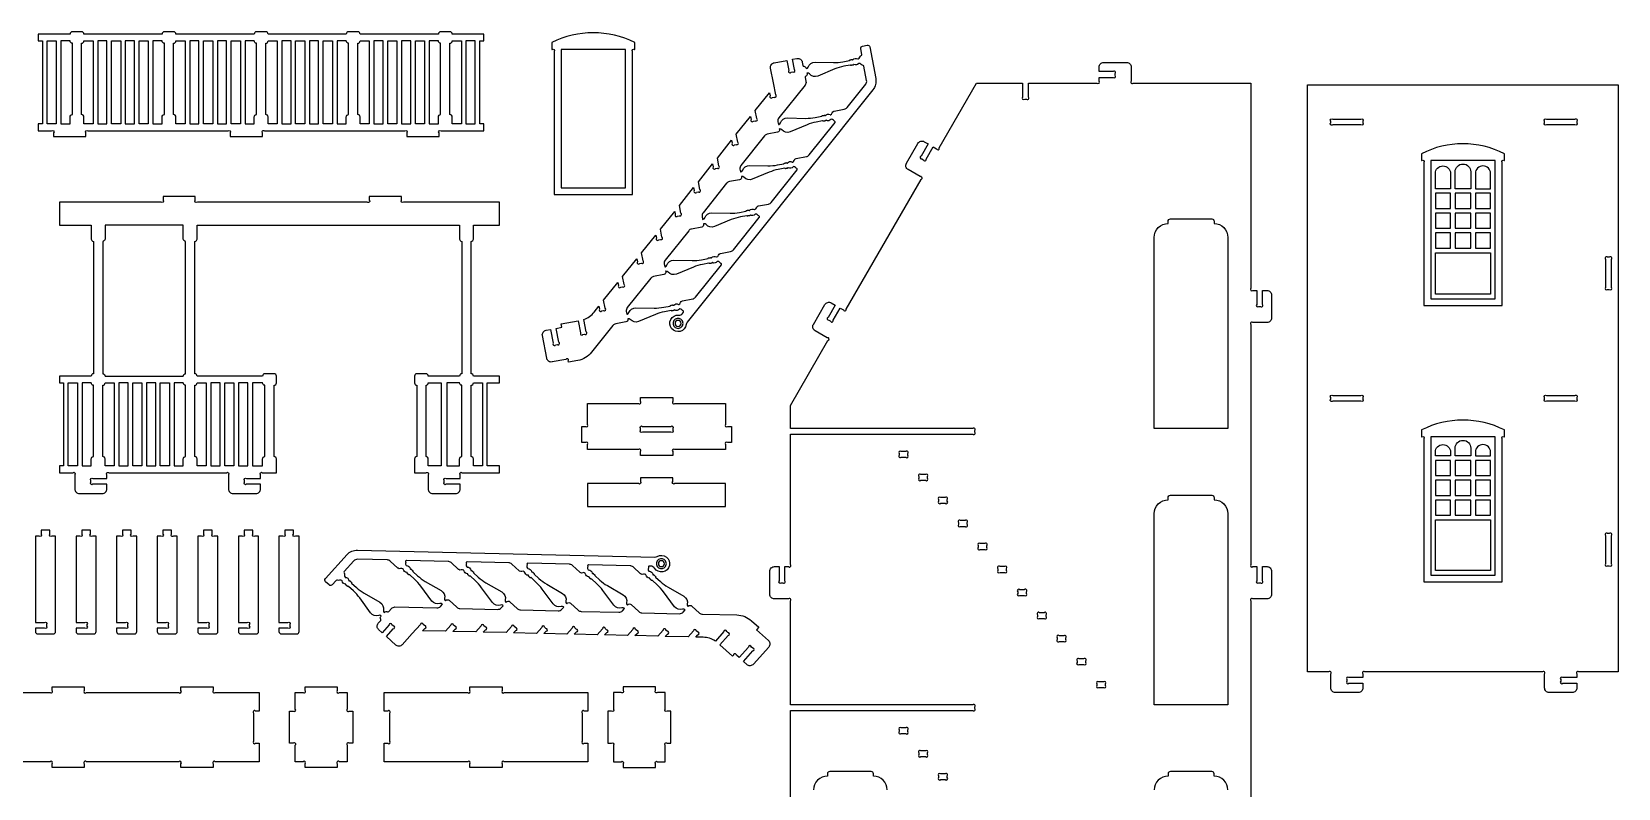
# Model space of a CAD drawing. Extents: x -923 to 1153, y -842 to 974.
# Drawn here: x 326 to 1153, y 579 to 974 of the extents above; entities that cross this region are included whole.
import ezdxf

# ---------------------------------------------------------------- set-up
doc = ezdxf.new("R2010")
doc.units = 0
doc.header["$MEASUREMENT"] = 0
doc.layers.get('0').update_dxf_attribs({"linetype": 'CONTINUOUS'})

msp = doc.modelspace()

# ---------------------------------------------------------------- linework, layer by layer
for points in [[(353.82, 918.91), (353.82, 920.85, -1), (354.88, 921.91), (428.04, 921.91, -1), (429.1, 920.85), (429.1, 918.91), (445.9, 918.91), (445.9, 920.85, -1), (446.96, 921.91), (520.12, 921.91, -1), (521.18, 920.85), (521.18, 918.91), (537.98, 918.91), (537.98, 920.85, -1), (539.04, 921.91), (561.38, 921.91), (561.38, 925.51), (559.21, 925.51), (559.21, 968.71), (561.38, 968.71), (561.38, 972.31), (544.81, 972.31, 0.414214), (543.61, 973.51), (538.81, 973.51, 0.414214), (537.61, 972.31), (496.81, 972.31, 0.414214), (495.61, 973.51), (490.81, 973.51, 0.414214), (489.61, 972.31), (448.81, 972.31, 0.414214), (447.61, 973.51), (442.81, 973.51, 0.414214), (441.61, 972.31), (400.81, 972.31, 0.414214), (399.61, 973.51), (394.81, 973.51, 0.414214), (393.61, 972.31), (352.81, 972.31, 0.414214), (351.61, 973.51), (346.81, 973.51, 0.414214), (345.61, 972.31), (329.05, 972.31), (329.05, 968.71), (331.21, 968.71), (331.21, 925.51), (329.05, 925.51), (329.05, 921.91), (335.96, 921.91, -1), (337.02, 920.85), (337.02, 918.91)], [(346.81, 930.31), (346.81, 967.51, -0.414214), (345.61, 968.71), (340.81, 968.71), (340.81, 925.51), (345.61, 925.51), (345.61, 929.11, -0.414214)], [(351.61, 930.31), (351.61, 967.51, 0.414214), (352.81, 968.71), (357.61, 968.71), (357.61, 925.51), (352.81, 925.51), (352.81, 929.11, 0.414214)], [(393.61, 925.51), (393.61, 929.11, -0.414214), (394.81, 930.31), (394.81, 967.51, -0.414214), (393.61, 968.71), (388.81, 968.71), (388.81, 925.51)], [(400.81, 925.51), (400.81, 929.11, 0.414214), (399.61, 930.31), (399.61, 967.51, 0.414214), (400.81, 968.71), (405.61, 968.71), (405.61, 925.51)], [(442.81, 930.31), (442.81, 967.51, -0.414214), (441.61, 968.71), (436.81, 968.71), (436.81, 925.51), (441.61, 925.51), (441.61, 929.11, -0.414214)], [(447.61, 930.31), (447.61, 967.51, 0.414214), (448.81, 968.71), (453.61, 968.71), (453.61, 925.51), (448.81, 925.51), (448.81, 929.11, 0.414214)], [(489.61, 925.51), (489.61, 929.11, -0.414214), (490.81, 930.31), (490.81, 967.51, -0.414214), (489.61, 968.71), (484.81, 968.71), (484.81, 925.51)], [(496.81, 925.51), (496.81, 929.11, 0.414214), (495.61, 930.31), (495.61, 967.51, 0.414214), (496.81, 968.71), (501.61, 968.71), (501.61, 925.51)], [(538.81, 930.31), (538.81, 967.51, -0.414214), (537.61, 968.71), (532.81, 968.71), (532.81, 925.51), (537.61, 925.51), (537.61, 929.11, -0.414214)], [(543.61, 930.31), (543.61, 967.51, 0.414214), (544.81, 968.71), (549.61, 968.71), (549.61, 925.51), (544.81, 925.51), (544.81, 929.11, 0.414214)], [(596.78, 964.24), (596.92, 964.24, -1), (597.98, 963.18), (597.98, 888.64), (638.78, 888.64), (638.78, 963.18, -1), (639.84, 964.24), (639.98, 964.24), (639.98, 967.84, 0.238913), (596.78, 967.84)], [(610.54, 822.88), (611.74, 816.53, 1), (612.98, 815.69), (613.84, 815.85, 1), (614.69, 817.09), (613.46, 823.57, 0.140614), (618.86, 827.4), (621.32, 830.47), (621.61, 828.89, 1), (622.85, 828.05), (623.72, 828.21, 1), (624.56, 829.45), (623.78, 833.56), (631.19, 842.83), (631.49, 841.25, 1), (632.73, 840.41), (633.59, 840.57, 1), (634.44, 841.81), (633.66, 845.92), (641.07, 855.19), (641.37, 853.61, 1), (642.61, 852.76), (643.47, 852.93, 1), (644.31, 854.17), (643.54, 858.28), (650.94, 867.55), (651.24, 865.97, 1), (652.48, 865.12), (653.35, 865.29, 1), (654.19, 866.53), (653.41, 870.64), (660.82, 879.91), (661.12, 878.33, 1), (662.36, 877.48), (663.22, 877.65, 1), (664.07, 878.88), (663.29, 883), (670.7, 892.26), (671, 890.69, 1), (672.24, 889.84), (673.1, 890, 1), (673.94, 891.24), (673.17, 895.35), (680.57, 904.62), (680.87, 903.04, 1), (682.11, 902.2), (682.98, 902.36, 1), (683.82, 903.6), (683.04, 907.71), (690.45, 916.98), (690.75, 915.4, 1), (691.99, 914.56), (692.85, 914.72, 1), (693.7, 915.96), (692.92, 920.07), (700.33, 929.34), (700.63, 927.76, 1), (701.86, 926.92), (702.73, 927.08, 1), (703.57, 928.32), (702.8, 932.43), (710.2, 941.7), (710.5, 940.12, 1), (711.74, 939.27), (712.6, 939.44, 1), (713.45, 940.68), (712.26, 946.95), (710.82, 954.58, -0.414214), (712.73, 957.38), (719.22, 958.61), (720.23, 953.27, 1), (721.47, 952.43), (722.33, 952.59, 1), (723.18, 953.83), (722.17, 959.17), (724.52, 959.61, -0.414214), (727.33, 957.7), (727.67, 955.88, 0.352171), (728.13, 955.49, -0.352171), (729.27, 954.51), (729.33, 954.24), (729.52, 954.28, 0.272519), (730.44, 955.08, -0.328849), (734.07, 957.65), (743.61, 957.46, 0.051698), (748.54, 957.87), (751.91, 958.51, 0.366837), (752.01, 958.63, -0.600564), (752.42, 958.86, 0.39765), (752.58, 958.89, -0.39765), (752.93, 958.96, 0.39765), (753.09, 958.99, -0.594353), (753.55, 958.93, 0.584261), (753.76, 958.9, -0.375636), (756.26, 959.39, 0.187098), (756.43, 959.37, 0.294683), (757.34, 960.29, -0.244569), (758.05, 961.15, 0.352171), (758.33, 961.68), (757.76, 964.68, -0.414214), (758.72, 966.08), (761.08, 966.52, -0.414214), (762.48, 965.57), (765.6, 949.06, -0.21865), (764.15, 943.22), (667.35, 822.09, 0.134714), (666.85, 820.93, -0.655406), (659.23, 818.8, -0.655406), (662.87, 825.83, 0.245805), (664.9, 826.72), (665.38, 827.32, 0.507332), (665.18, 828.07, -0.156752), (664.61, 828.53, 0.294683), (663.42, 829.06, 0.187098), (663.27, 828.97, -0.375636), (660.76, 828.52, 0.584261), (660.58, 828.41, -0.594353), (660.18, 828.19, 0.39765), (660.02, 828.16, -0.39765), (659.66, 828.09, 0.39765), (659.5, 828.06, -0.600564), (659.04, 828.13, 0.366837), (658.9, 828.2), (655.53, 827.57, 0.051698), (650.79, 826.15), (641.98, 822.49, -0.328849), (637.66, 823.56, 0.272519), (636.51, 823.97), (636.32, 823.93), (636.37, 823.66, -0.414214), (635.41, 822.26), (630.05, 821.25, 0.179323), (628.62, 820.39), (617.51, 806.48, -0.179323), (610.36, 802.18), (605.47, 801.26), (605.34, 801.93, 1), (604.1, 802.78), (596.89, 801.42, -0.414214), (594.08, 803.33), (591.85, 815.12, -0.414214), (593.77, 817.92), (596.13, 818.37), (597.49, 811.16, 1), (598.73, 810.31), (599.59, 810.48, 1), (600.44, 811.72), (599.07, 818.93), (602.02, 819.48), (601.7, 821.2)], [(759.05, 955.94, -0.251154), (758.06, 956.48, 0.294683), (756.87, 957.01, 0.187098), (756.72, 956.92, -0.375636), (754.22, 956.47, 0.584261), (754.04, 956.36, -0.594353), (753.63, 956.14, 0.39765), (753.47, 956.11, -0.39765), (753.12, 956.04, 0.39765), (752.95, 956.01, -0.600564), (752.49, 956.08, 0.366837), (752.36, 956.15), (748.98, 955.52, 0.051698), (744.24, 954.1), (735.43, 950.44, -0.328849), (731.11, 951.51, 0.272519), (729.97, 951.92), (729.77, 951.88), (729.82, 951.61, -0.352171), (729.11, 950.29, 0.352171), (728.83, 949.76), (729.23, 947.63, -0.21865), (728.75, 945.68), (715.09, 928.59, 0.21865), (714.6, 926.64), (714.88, 925.16), (715.08, 925.2, 0.272519), (716, 926, -0.328849), (719.63, 928.57), (729.16, 928.38, 0.051698), (734.1, 928.79), (737.47, 929.43, 0.366837), (737.57, 929.55, -0.600564), (737.97, 929.78, 0.39765), (738.13, 929.81, -0.39765), (738.49, 929.88, 0.39765), (738.65, 929.91, -0.594353), (739.11, 929.85, 0.584261), (739.32, 929.82, -0.375636), (741.81, 930.31, 0.187098), (741.98, 930.28, 0.294683), (742.9, 931.21, -0.302722), (743.85, 932.14), (743.97, 932.16), (749.22, 933.15, 0.179323), (750.65, 934.01), (760.4, 946.22, 0.21865), (760.88, 948.16), (759.49, 955.55, 0.352171)], [(1152.7, 945.9), (1152.7, 639.96), (1132.17, 639.96, 1), (1131.1, 638.9), (1131.1, 636.96), (1123.77, 636.96, 1), (1122.7, 635.9), (1122.7, 635.02, 1), (1123.77, 633.96), (1131.1, 633.96), (1131.1, 631.56, -0.414214), (1128.7, 629.16), (1116.7, 629.16, -0.414214), (1114.3, 631.56), (1114.3, 638.9, 1), (1113.24, 639.96), (1020.64, 639.96, 1), (1019.58, 638.9), (1019.58, 636.96), (1012.24, 636.96, 1), (1011.18, 635.9), (1011.18, 635.02, 1), (1012.24, 633.96), (1019.58, 633.96), (1019.58, 631.56, -0.414214), (1017.18, 629.16), (1005.18, 629.16, -0.414214), (1002.78, 631.56), (1002.78, 638.9, 1), (1001.72, 639.96), (990.78, 639.96), (990.78, 945.9)], [(717.81, 904.83, -0.600564), (718.22, 905.06, 0.39765), (718.38, 905.09, -0.39765), (718.74, 905.16, 0.39765), (718.9, 905.19, -0.594353), (719.36, 905.13, 0.584261), (719.56, 905.1, -0.375636), (722.06, 905.59, 0.187098), (722.23, 905.57, 0.294683), (723.15, 906.49, -0.302722), (724.1, 907.42), (724.22, 907.44), (729.46, 908.44, 0.179323), (730.89, 909.3), (744.39, 926.19, 0.507332), (744.19, 926.94, -0.156752), (743.62, 927.4, 0.294683), (742.43, 927.92, 0.187098), (742.28, 927.84, -0.375636), (739.78, 927.39, 0.584261), (739.59, 927.28, -0.594353), (739.19, 927.06, 0.39765), (739.03, 927.03, -0.39765), (738.67, 926.96, 0.39765), (738.51, 926.93, -0.600564), (738.05, 927, 0.366837), (737.92, 927.07), (734.54, 926.43, 0.051698), (729.8, 925.02), (720.99, 921.36, -0.328849), (716.67, 922.43, 0.272519), (715.53, 922.84), (715.33, 922.8), (715.38, 922.53, -0.414214), (714.42, 921.13), (709.06, 920.11, 0.179323), (707.63, 919.25), (695.33, 903.87, 0.21865), (694.85, 901.92), (695.13, 900.44), (695.33, 900.48, 0.272519), (696.24, 901.28, -0.328849), (699.87, 903.85), (709.41, 903.66, 0.051698), (714.34, 904.08), (717.72, 904.71, 0.366837)], [(1003.84, 927.96), (1018.52, 927.96, -1), (1019.58, 926.9), (1019.58, 926.02, -1), (1018.52, 924.96), (1003.84, 924.96, -1), (1002.78, 926.02), (1002.78, 926.9, -1)], [(1130.04, 924.96), (1115.37, 924.96, -1), (1114.3, 926.02), (1114.3, 926.9, -1), (1115.37, 927.96), (1130.04, 927.96, -1), (1131.1, 926.9), (1131.1, 926.02, -1)], [(1050.14, 906.36), (1050.28, 906.36, -1), (1051.34, 905.3), (1051.34, 830.76), (1092.14, 830.76), (1092.14, 905.3, -1), (1093.2, 906.36), (1093.34, 906.36), (1093.34, 909.96, 0.238913), (1050.14, 909.96)], [(689.66, 878.94, 0.051698), (694.59, 879.36), (697.96, 880, 0.366837), (698.06, 880.12, -0.600564), (698.47, 880.34, 0.39765), (698.63, 880.37, -0.39765), (698.98, 880.44, 0.39765), (699.15, 880.47, -0.594353), (699.6, 880.41, 0.584261), (699.81, 880.38, -0.375636), (702.31, 880.88, 0.187098), (702.48, 880.85, 0.294683), (703.39, 881.77, -0.302722), (704.35, 882.7), (704.46, 882.73), (709.71, 883.72, 0.179323), (711.14, 884.58), (724.64, 901.47, 0.507332), (724.44, 902.22, -0.156752), (723.87, 902.68, 0.294683), (722.68, 903.21, 0.187098), (722.53, 903.12, -0.375636), (720.02, 902.67, 0.584261), (719.84, 902.57, -0.594353), (719.44, 902.34, 0.39765), (719.27, 902.31, -0.39765), (718.92, 902.24, 0.39765), (718.76, 902.21, -0.600564), (718.3, 902.28, 0.366837), (718.16, 902.35), (714.79, 901.72, 0.051698), (710.05, 900.3), (701.24, 896.64, -0.328849), (696.92, 897.71, 0.272519), (695.77, 898.12), (695.58, 898.08), (695.63, 897.81, -0.414214), (694.67, 896.41), (689.3, 895.4, 0.179323), (687.88, 894.54), (675.58, 879.15, 0.21865), (675.1, 877.21), (675.38, 875.73), (675.57, 875.76, 0.272519), (676.49, 876.57, -0.328849), (680.12, 879.13)], [(1065.26, 899.62), (1065.26, 891.7), (1057.34, 891.7), (1057.34, 899.62, -1)], [(1067.66, 891.7), (1067.66, 900.48, -1), (1075.82, 900.48), (1075.82, 891.7)], [(1078.22, 899.62), (1078.22, 891.7), (1086.14, 891.7), (1086.14, 899.62, 1)], [(549.02, 737.68), (541.68, 737.68, -1), (540.62, 738.75), (540.62, 739.62, -1), (541.68, 740.68), (549.02, 740.68), (549.02, 742.62, -1), (550.08, 743.68), (569.42, 743.68), (569.42, 747.28), (563.05, 747.28), (563.05, 790.48), (569.42, 790.48), (569.42, 794.08), (555.85, 794.08, 0.414214), (554.65, 795.28), (554.65, 864.28, 0.414214), (555.85, 865.48), (555.85, 872.68), (569.42, 872.68), (569.42, 884.68), (519.47, 884.68, -1), (518.41, 885.75), (518.41, 887.68), (501.61, 887.68), (501.61, 885.75, -1), (500.54, 884.68), (411.96, 884.68, -1), (410.9, 885.75), (410.9, 887.68), (394.1, 887.68), (394.1, 885.75, -1), (393.04, 884.68), (340.09, 884.68), (340.09, 872.68), (356.65, 872.68), (356.65, 865.48, 0.414214), (357.85, 864.28), (357.85, 795.28, 0.414214), (356.65, 794.08), (340.09, 794.08), (340.09, 790.48), (342.25, 790.48), (342.25, 747.28), (340.09, 747.28), (340.09, 743.68), (347, 743.68, -1), (348.06, 742.62), (348.06, 735.28, 0.414214), (350.46, 732.88), (362.46, 732.88, 0.414214), (364.86, 735.28), (364.86, 737.68), (357.52, 737.68, -1), (356.46, 738.75), (356.46, 739.62, -1), (357.52, 740.68), (364.86, 740.68), (364.86, 742.62, -1), (365.92, 743.68), (427.08, 743.68, -1), (428.14, 742.62), (428.14, 735.28, 0.414214), (430.54, 732.88), (442.54, 732.88, 0.414214), (444.94, 735.28), (444.94, 737.68), (437.6, 737.68, -1), (436.54, 738.75), (436.54, 739.62, -1), (437.6, 740.68), (444.94, 740.68), (444.94, 742.62, -1), (446, 743.68), (453.17, 743.68), (453.17, 750.88, 0.414214), (451.97, 752.08), (451.97, 789.28, 0.414214), (453.17, 790.48), (453.17, 794.08, 0.414214), (451.97, 795.28), (447.17, 795.28, 0.414214), (445.97, 794.08), (411.85, 794.08, 0.414214), (410.65, 795.28), (410.65, 864.28, 0.414214), (411.85, 865.48), (411.85, 872.68), (548.65, 872.68), (548.65, 865.48, 0.414214), (549.85, 864.28), (549.85, 795.28, 0.414214), (548.65, 794.08), (532.37, 794.08, 0.414214), (531.17, 795.28), (526.37, 795.28, 0.414214), (525.17, 794.08), (525.17, 790.48, 0.414214), (526.37, 789.28), (526.37, 752.08, 0.414214), (525.17, 750.88), (525.17, 743.68), (531.16, 743.68, -1), (532.22, 742.62), (532.22, 735.28, 0.414214), (534.62, 732.88), (546.62, 732.88, 0.414214), (549.02, 735.28)], [(674.84, 854.64), (678.21, 855.28, 0.366837), (678.31, 855.4, -0.600564), (678.71, 855.63, 0.39765), (678.88, 855.66, -0.39765), (679.23, 855.72, 0.39765), (679.39, 855.75, -0.594353), (679.85, 855.7, 0.584261), (680.06, 855.67, -0.375636), (682.55, 856.16, 0.187098), (682.73, 856.13, 0.294683), (683.64, 857.06, -0.302722), (684.59, 857.99), (684.71, 858.01), (689.96, 859, 0.179323), (691.39, 859.86), (704.89, 876.76, 0.507332), (704.69, 877.5, -0.156752), (704.11, 877.96, 0.294683), (702.92, 878.49, 0.187098), (702.77, 878.4, -0.375636), (700.27, 877.95, 0.584261), (700.09, 877.85, -0.594353), (699.68, 877.63, 0.39765), (699.52, 877.59, -0.39765), (699.17, 877.53, 0.39765), (699, 877.5, -0.600564), (698.54, 877.56, 0.366837), (698.41, 877.64), (695.04, 877, 0.051698), (690.29, 875.58), (681.48, 871.93, -0.328849), (677.17, 872.99, 0.272519), (676.02, 873.41), (675.82, 873.37), (675.87, 873.1, -0.414214), (674.92, 871.69), (669.55, 870.68, 0.179323), (668.12, 869.82), (655.83, 854.43, 0.21865), (655.34, 852.49), (655.62, 851.01), (655.82, 851.05, 0.272519), (656.74, 851.85, -0.328849), (660.37, 854.42), (669.9, 854.23, 0.051698)], [(362.65, 795.28, -0.414214), (363.85, 794.08), (404.65, 794.08, -0.414214), (405.85, 795.28), (405.85, 864.28, -0.414214), (404.65, 865.48), (404.65, 872.68), (363.85, 872.68), (363.85, 865.48, -0.414214), (362.65, 864.28)], [(949.21, 866.34), (949.21, 766.74), (910.81, 766.74), (910.81, 866.34, -0.414214), (918.01, 873.54), (918.01, 874.74, -0.414214), (919.21, 875.94), (940.81, 875.94, -0.414214), (942.01, 874.74), (942.01, 873.54, -0.414214)], [(658.46, 830.56, 0.366837), (658.56, 830.68, -0.600564), (658.96, 830.91, 0.39765), (659.12, 830.94, -0.39765), (659.48, 831.01, 0.39765), (659.64, 831.04, -0.594353), (660.1, 830.98, 0.584261), (660.31, 830.95, -0.375636), (662.8, 831.44, 0.187098), (662.97, 831.42, 0.294683), (663.89, 832.34, -0.302722), (664.84, 833.27), (664.96, 833.29), (670.21, 834.28, 0.179323), (671.64, 835.14), (685.14, 852.04, 0.507332), (684.93, 852.79, -0.156752), (684.36, 853.25, 0.294683), (683.17, 853.77, 0.187098), (683.02, 853.69, -0.375636), (680.52, 853.23, 0.584261), (680.34, 853.13, -0.594353), (679.93, 852.91, 0.39765), (679.77, 852.88, -0.39765), (679.41, 852.81, 0.39765), (679.25, 852.78, -0.600564), (678.79, 852.84, 0.366837), (678.66, 852.92), (675.28, 852.28, 0.051698), (670.54, 850.87), (661.73, 847.21, -0.328849), (657.41, 848.28, 0.272519), (656.27, 848.69), (656.07, 848.65), (656.12, 848.38, -0.414214), (655.16, 846.98), (649.8, 845.96, 0.179323), (648.37, 845.1), (636.07, 829.72, 0.21865), (635.59, 827.77), (635.87, 826.29), (636.07, 826.33, 0.272519), (636.98, 827.13, -0.328849), (640.62, 829.7), (650.15, 829.51, 0.051698), (655.08, 829.92)], [(1146.1, 854.9), (1146.1, 840.22, 1), (1147.17, 839.16), (1147.6, 839.16), (1148.04, 839.16, 1), (1149.1, 840.22), (1149.1, 854.9, 1), (1148.04, 855.96), (1147.17, 855.96, 1)], [(662.58, 824.12, 0.414214), (659.98, 821.52, 0.414214), (662.58, 818.92, 0.414214), (665.18, 821.52, 0.414214)], [(662.58, 823.08, 0.414214), (661.02, 821.52, 0.414214), (662.58, 819.97, 0.414214), (664.13, 821.52, 0.414214)], [(357.85, 752.08), (357.85, 789.28, -0.414214), (356.65, 790.48), (351.85, 790.48), (351.85, 747.28), (356.65, 747.28), (356.65, 750.88, -0.414214)], [(362.65, 752.08), (362.65, 789.28, 0.414214), (363.85, 790.48), (368.65, 790.48), (368.65, 747.28), (363.85, 747.28), (363.85, 750.88, 0.414214)], [(404.65, 747.28), (404.65, 750.88, -0.414214), (405.85, 752.08), (405.85, 789.28, -0.414214), (404.65, 790.48), (399.85, 790.48), (399.85, 747.28)], [(411.85, 747.28), (411.85, 750.88, 0.414214), (410.65, 752.08), (410.65, 789.28, 0.414214), (411.85, 790.48), (416.65, 790.48), (416.65, 747.28)], [(447.17, 752.08), (447.17, 789.28, -0.414214), (445.97, 790.48), (440.65, 790.48), (440.65, 747.28), (445.97, 747.28), (445.97, 750.88, -0.414214)], [(532.37, 747.28), (532.37, 750.88, 0.414214), (531.17, 752.08), (531.17, 789.28, 0.414214), (532.37, 790.48), (539.05, 790.48), (539.05, 747.28)], [(549.85, 752.08), (549.85, 789.28, -0.414214), (548.65, 790.48), (541.97, 790.48), (541.97, 747.28), (548.65, 747.28), (548.65, 750.88, -0.414214)], [(554.65, 752.08), (554.65, 789.28, 0.414214), (555.85, 790.48), (560.65, 790.48), (560.65, 747.28), (555.85, 747.28), (555.85, 750.88, 0.414214)], [(642.98, 752.64), (642.98, 754.77, 1), (641.92, 755.83), (615.38, 755.83), (615.38, 758.37, 1), (614.32, 759.43), (612.38, 759.43), (612.38, 767.83), (614.32, 767.83, 1), (615.38, 768.89), (615.38, 779.83), (641.92, 779.83, 1), (642.98, 780.89), (642.98, 782.83), (659.78, 782.83), (659.78, 780.89, 1), (660.84, 779.83), (687.38, 779.83), (687.38, 768.89, 1), (688.44, 767.83), (690.38, 767.83), (690.38, 759.43), (688.44, 759.43, 1), (687.38, 758.37), (687.38, 755.83), (660.84, 755.83, 1), (659.78, 754.77), (659.78, 752.64)], [(1003.84, 783.96), (1018.52, 783.96, -1), (1019.58, 782.9), (1019.58, 782.02, -1), (1018.52, 780.96), (1003.84, 780.96, -1), (1002.78, 782.02), (1002.78, 782.9, -1)], [(1115.37, 783.96), (1130.04, 783.96, -1), (1131.1, 782.9), (1131.1, 782.02, -1), (1130.04, 780.96), (1115.37, 780.96, -1), (1114.3, 782.02), (1114.3, 782.9, -1)], [(1050.14, 762.36), (1050.28, 762.36, -1), (1051.34, 761.3), (1051.34, 686.76), (1092.14, 686.76), (1092.14, 761.3, -1), (1093.2, 762.36), (1093.34, 762.36), (1093.34, 765.96, 0.238913), (1050.14, 765.96)], [(644.04, 767.83), (658.72, 767.83, -1), (659.78, 766.77), (659.78, 765.89, -1), (658.72, 764.83), (644.04, 764.83, -1), (642.98, 765.89), (642.98, 766.77, -1)], [(778.86, 751.74), (781.22, 751.74, 1), (782.28, 752.8), (782.28, 753.68, 1), (781.22, 754.74), (778.86, 754.74, 1), (777.8, 753.68), (777.8, 752.8, 1)], [(1065.26, 754.42), (1065.26, 752.5), (1057.34, 752.5), (1057.34, 754.42, -1)], [(1067.66, 752.5), (1067.66, 756.48, -1), (1075.82, 756.48), (1075.82, 752.5)], [(1078.22, 754.42), (1078.22, 752.5), (1086.14, 752.5), (1086.14, 754.42, 1)], [(687.38, 738.03), (660.84, 738.03, -1), (659.78, 739.09), (659.78, 741.03), (642.98, 741.03), (642.98, 739.09, -1), (641.92, 738.03), (615.38, 738.03), (615.38, 726.03), (687.38, 726.03)], [(789.17, 739.74), (791.53, 739.74, 1), (792.59, 740.8), (792.59, 741.68, 1), (791.53, 742.74), (789.17, 742.74, 1), (788.11, 741.68), (788.11, 740.8, 1)], [(799.48, 727.74), (801.84, 727.74, 1), (802.9, 728.8), (802.9, 729.68, 1), (801.84, 730.74), (799.48, 730.74, 1), (798.42, 729.68), (798.42, 728.8, 1)], [(949.21, 722.34), (949.21, 622.74), (910.81, 622.74), (910.81, 722.34, -0.414214), (918.01, 729.54), (918.01, 730.74, -0.414214), (919.21, 731.94), (940.81, 731.94, -0.414214), (942.01, 730.74), (942.01, 729.54, -0.414214)], [(330.58, 713.67), (330.58, 711.73, -1), (329.52, 710.67), (327.58, 710.67), (327.58, 665.67), (332.2, 665.67, -1), (333.26, 664.61), (333.26, 663.73, -1), (332.2, 662.67), (327.58, 662.67), (327.58, 660.87, 0.414214), (328.78, 659.67), (336.86, 659.67, 0.414214), (338.06, 660.87), (338.06, 710.67), (336.12, 710.67, -1), (335.06, 711.73), (335.06, 713.67)], [(351.74, 713.67), (351.74, 711.73, -1), (350.68, 710.67), (348.74, 710.67), (348.74, 665.67), (353.36, 665.67, -1), (354.42, 664.61), (354.42, 663.73, -1), (353.36, 662.67), (348.74, 662.67), (348.74, 660.87, 0.414214), (349.94, 659.67), (358.02, 659.67, 0.414214), (359.22, 660.87), (359.22, 710.67), (357.28, 710.67, -1), (356.22, 711.73), (356.22, 713.67)], [(372.9, 713.67), (372.9, 711.73, -1), (371.84, 710.67), (369.9, 710.67), (369.9, 665.67), (374.52, 665.67, -1), (375.58, 664.61), (375.58, 663.73, -1), (374.52, 662.67), (369.9, 662.67), (369.9, 660.87, 0.414214), (371.1, 659.67), (379.18, 659.67, 0.414214), (380.38, 660.87), (380.38, 710.67), (378.44, 710.67, -1), (377.38, 711.73), (377.38, 713.67)], [(394.05, 713.67), (394.05, 711.73, -1), (392.99, 710.67), (391.05, 710.67), (391.05, 665.67), (395.67, 665.67, -1), (396.73, 664.61), (396.73, 663.73, -1), (395.67, 662.67), (391.05, 662.67), (391.05, 660.87, 0.414214), (392.25, 659.67), (400.33, 659.67, 0.414214), (401.53, 660.87), (401.53, 710.67), (399.6, 710.67, -1), (398.53, 711.73), (398.53, 713.67)], [(415.21, 713.67), (415.21, 711.73, -1), (414.15, 710.67), (412.21, 710.67), (412.21, 665.67), (416.83, 665.67, -1), (417.89, 664.61), (417.89, 663.73, -1), (416.83, 662.67), (412.21, 662.67), (412.21, 660.87, 0.414214), (413.41, 659.67), (421.49, 659.67, 0.414214), (422.69, 660.87), (422.69, 710.67), (420.75, 710.67, -1), (419.69, 711.73), (419.69, 713.67)], [(436.37, 713.67), (436.37, 711.73, -1), (435.31, 710.67), (433.37, 710.67), (433.37, 665.67), (437.99, 665.67, -1), (439.05, 664.61), (439.05, 663.73, -1), (437.99, 662.67), (433.37, 662.67), (433.37, 660.87, 0.414214), (434.57, 659.67), (442.65, 659.67, 0.414214), (443.85, 660.87), (443.85, 710.67), (441.91, 710.67, -1), (440.85, 711.73), (440.85, 713.67)], [(457.53, 713.67), (457.53, 711.73, -1), (456.46, 710.67), (454.53, 710.67), (454.53, 665.67), (459.15, 665.67, -1), (460.21, 664.61), (460.21, 663.73, -1), (459.15, 662.67), (454.53, 662.67), (454.53, 660.87, 0.414214), (455.73, 659.67), (463.81, 659.67, 0.414214), (465.01, 660.87), (465.01, 710.67), (463.07, 710.67, -1), (462.01, 711.73), (462.01, 713.67)], [(809.79, 715.74), (812.15, 715.74, 1), (813.21, 716.8), (813.21, 717.68, 1), (812.15, 718.74), (809.79, 718.74, 1), (808.73, 717.68), (808.73, 716.8, 1)], [(1146.1, 710.9), (1146.1, 696.22, 1), (1147.17, 695.16), (1147.6, 695.16), (1148.04, 695.16, 1), (1149.1, 696.22), (1149.1, 710.9, 1), (1148.04, 711.96), (1147.17, 711.96, 1)], [(684.32, 654.06), (688.64, 658.86, 1), (688.56, 660.36), (687.91, 660.94, 1), (686.41, 660.87), (682, 655.97, 0.140614), (675.68, 657.94), (671.75, 658.04), (672.82, 659.23, 1), (672.74, 660.73), (672.09, 661.32, 1), (670.59, 661.24), (667.79, 658.13), (655.93, 658.41), (657, 659.6, 1), (656.93, 661.1), (656.27, 661.69, 1), (654.78, 661.61), (651.98, 658.5), (640.11, 658.78), (641.19, 659.97, 1), (641.11, 661.47), (640.46, 662.06, 1), (638.96, 661.98), (636.16, 658.87), (624.3, 659.15), (625.37, 660.34, 1), (625.3, 661.84), (624.64, 662.43, 1), (623.14, 662.35), (620.34, 659.24), (608.48, 659.52), (609.56, 660.71, 1), (609.48, 662.21), (608.83, 662.8, 1), (607.33, 662.72), (604.53, 659.61), (592.67, 659.89), (593.74, 661.08, 1), (593.66, 662.58), (593.01, 663.17, 1), (591.51, 663.09), (588.71, 659.98), (576.85, 660.26), (577.93, 661.45, 1), (577.85, 662.95), (577.19, 663.54, 1), (575.7, 663.46), (572.9, 660.35), (561.04, 660.63), (562.11, 661.82, 1), (562.03, 663.32), (561.38, 663.91, 1), (559.88, 663.83), (557.08, 660.72), (545.22, 661), (546.29, 662.2, 1), (546.22, 663.69), (545.56, 664.28, 1), (544.07, 664.2), (541.27, 661.09), (529.4, 661.37), (530.48, 662.57, 1), (530.4, 664.06), (529.75, 664.65, 1), (528.25, 664.57), (523.97, 659.83), (518.78, 654.06, -0.414214), (515.39, 653.88), (510.49, 658.3), (514.12, 662.33, 1), (514.04, 663.83), (513.39, 664.42, 1), (511.89, 664.34), (508.26, 660.31), (506.47, 661.91, -0.414214), (506.3, 665.3), (507.54, 666.68, 0.352171), (507.57, 667.28, -0.352171), (507.65, 668.78), (507.84, 668.99), (507.69, 669.12, 0.272519), (506.5, 669.36, -0.328849), (502.25, 670.7), (496.63, 678.4, 0.051698), (493.31, 682.07), (490.76, 684.37, 0.366837), (490.6, 684.38, -0.600564), (490.18, 684.56, 0.39765), (490.05, 684.67, -0.39765), (489.79, 684.91, 0.39765), (489.66, 685.02, -0.594353), (489.43, 685.42, 0.584261), (489.33, 685.61, -0.375636), (487.43, 687.29, 0.187098), (487.34, 687.45, 0.294683), (486.05, 687.61, -0.244569), (484.95, 687.66, 0.352171), (484.35, 687.56), (482.31, 685.29, -0.414214), (480.62, 685.2), (478.83, 686.81, -0.414214), (478.74, 688.5), (489.99, 700.99, -0.21865), (495.51, 703.37), (650.52, 699.74, 0.134714), (651.75, 700.04, -0.655406), (658.06, 695.27, -0.655406), (650.27, 693.91, 0.245805), (648.32, 694.99), (647.55, 695, 0.507332), (647.08, 694.39, -0.156752), (647.06, 693.66, 0.294683), (647.37, 692.39, 0.187098), (647.53, 692.32, -0.375636), (649.4, 690.61, 0.584261), (649.59, 690.52, -0.594353), (650.02, 690.34, 0.39765), (650.14, 690.23, -0.39765), (650.41, 689.98, 0.39765), (650.53, 689.87, -0.600564), (650.76, 689.47, 0.366837), (650.78, 689.32), (653.33, 687.02, 0.051698), (657.33, 684.1), (665.58, 679.31, -0.328849), (667.34, 675.23, 0.272519), (667.71, 674.07), (667.86, 673.93), (668.04, 674.14, -0.414214), (669.74, 674.23), (673.8, 670.57, 0.179323), (675.35, 669.95), (693.14, 669.54, -0.179323), (700.89, 666.46), (704.59, 663.12), (703.42, 661.82), (709.66, 656.2, -0.414214), (709.84, 652.81), (701.81, 643.9, -0.414214), (698.42, 643.72), (696.63, 645.33), (701.55, 650.78, 1), (701.47, 652.28), (700.82, 652.86, 1), (699.32, 652.79), (694.41, 647.33), (692.96, 648.63, 1), (691.47, 648.55), (691.01, 648.04)], [(820.09, 703.74), (822.45, 703.74, 1), (823.52, 704.8), (823.52, 705.68, 1), (822.45, 706.74), (820.09, 706.74, 1), (819.03, 705.68), (819.03, 704.8, 1)], [(488.48, 691.6, -0.251154), (488.65, 690.49, 0.294683), (488.95, 689.23, 0.187098), (489.11, 689.16, -0.375636), (490.99, 687.44, 0.584261), (491.18, 687.36, -0.594353), (491.6, 687.18, 0.39765), (491.72, 687.06, -0.39765), (491.99, 686.82, 0.39765), (492.12, 686.71, -0.600564), (492.34, 686.31, 0.366837), (492.36, 686.15), (494.92, 683.86, 0.051698), (498.92, 680.94), (507.16, 676.15, -0.328849), (508.93, 672.07, 0.272519), (509.3, 670.9), (509.44, 670.77), (509.63, 670.98, -0.352171), (511.11, 671.22, 0.352171), (511.71, 671.31), (513.16, 672.92, -0.21865), (515, 673.71), (536.88, 673.2, 0.21865), (538.72, 673.99), (539.73, 675.11), (539.58, 675.25, 0.272519), (538.38, 675.49, -0.328849), (534.14, 676.82), (528.51, 684.53, 0.051698), (525.2, 688.2), (522.65, 690.5, 0.366837), (522.49, 690.5, -0.600564), (522.06, 690.69, 0.39765), (521.94, 690.8, -0.39765), (521.67, 691.04, 0.39765), (521.55, 691.15, -0.594353), (521.32, 691.55, 0.584261), (521.22, 691.73, -0.375636), (519.31, 693.42, 0.187098), (519.23, 693.57, 0.294683), (517.94, 693.74, -0.302722), (516.62, 693.93), (516.54, 694.01), (512.57, 697.59, 0.179323), (511.02, 698.21), (495.4, 698.57, 0.21865), (493.56, 697.78), (488.53, 692.19, 0.352171)], [(554.12, 689.76, -0.600564), (553.7, 689.95, 0.39765), (553.57, 690.06, -0.39765), (553.31, 690.3, 0.39765), (553.18, 690.41, -0.594353), (552.95, 690.81, 0.584261), (552.85, 690.99, -0.375636), (550.95, 692.68, 0.187098), (550.86, 692.83, 0.294683), (549.57, 693, -0.302722), (548.26, 693.19), (548.17, 693.27), (544.2, 696.85, 0.179323), (542.65, 697.46), (521.03, 697.97, 0.507332), (520.56, 697.36, -0.156752), (520.54, 696.62, 0.294683), (520.84, 695.36, 0.187098), (521, 695.29, -0.375636), (522.88, 693.57, 0.584261), (523.07, 693.49, -0.594353), (523.49, 693.3, 0.39765), (523.61, 693.19, -0.39765), (523.88, 692.95, 0.39765), (524, 692.84, -0.600564), (524.23, 692.44, 0.366837), (524.25, 692.28), (526.8, 689.98, 0.051698), (530.8, 687.07), (539.05, 682.27, -0.328849), (540.82, 678.19, 0.272519), (541.18, 677.03), (541.33, 676.9), (541.52, 677.1, -0.414214), (543.21, 677.19), (547.27, 673.54, 0.179323), (548.82, 672.92), (568.51, 672.46, 0.21865), (570.35, 673.25), (571.36, 674.37), (571.21, 674.51, 0.272519), (570.02, 674.75, -0.328849), (565.77, 676.08), (560.15, 683.78, 0.051698), (556.83, 687.46), (554.28, 689.76, 0.366837)], [(591.78, 683.04, 0.051698), (588.46, 686.72), (585.91, 689.02, 0.366837), (585.75, 689.02, -0.600564), (585.33, 689.2, 0.39765), (585.21, 689.31, -0.39765), (584.94, 689.56, 0.39765), (584.81, 689.67, -0.594353), (584.58, 690.07, 0.584261), (584.48, 690.25, -0.375636), (582.58, 691.94, 0.187098), (582.5, 692.09, 0.294683), (581.2, 692.26, -0.302722), (579.89, 692.45), (579.8, 692.53), (575.83, 696.11, 0.179323), (574.28, 696.72), (552.66, 697.23, 0.507332), (552.19, 696.61, -0.156752), (552.17, 695.88, 0.294683), (552.47, 694.62, 0.187098), (552.63, 694.55, -0.375636), (554.51, 692.83, 0.584261), (554.7, 692.75, -0.594353), (555.12, 692.56, 0.39765), (555.24, 692.45, -0.39765), (555.51, 692.21, 0.39765), (555.64, 692.1, -0.600564), (555.86, 691.69, 0.366837), (555.88, 691.54), (558.44, 689.24, 0.051698), (562.44, 686.33), (570.68, 681.53, -0.328849), (572.45, 677.45, 0.272519), (572.82, 676.29), (572.96, 676.16), (573.15, 676.36, -0.414214), (574.84, 676.45), (578.9, 672.8, 0.179323), (580.45, 672.18), (600.14, 671.72, 0.21865), (601.98, 672.51), (602.99, 673.63), (602.84, 673.77, 0.272519), (601.65, 674.01, -0.328849), (597.4, 675.34)], [(620.09, 685.98), (617.54, 688.27, 0.366837), (617.39, 688.28, -0.600564), (616.96, 688.46, 0.39765), (616.84, 688.57, -0.39765), (616.57, 688.82, 0.39765), (616.45, 688.93, -0.594353), (616.22, 689.33, 0.584261), (616.11, 689.51, -0.375636), (614.21, 691.2, 0.187098), (614.13, 691.35, 0.294683), (612.84, 691.52, -0.302722), (611.52, 691.71), (611.43, 691.79), (607.46, 695.36, 0.179323), (605.91, 695.98), (584.29, 696.49, 0.507332), (583.82, 695.87, -0.156752), (583.8, 695.14, 0.294683), (584.1, 693.87, 0.187098), (584.26, 693.81, -0.375636), (586.14, 692.09, 0.584261), (586.33, 692.01, -0.594353), (586.75, 691.82, 0.39765), (586.88, 691.71, -0.39765), (587.14, 691.47, 0.39765), (587.27, 691.36, -0.600564), (587.49, 690.95, 0.366837), (587.52, 690.8), (590.07, 688.5, 0.051698), (594.07, 685.58), (602.31, 680.79, -0.328849), (604.08, 676.71, 0.272519), (604.45, 675.55), (604.6, 675.41), (604.78, 675.62, -0.414214), (606.48, 675.71), (610.53, 672.05, 0.179323), (612.08, 671.44), (631.77, 670.98, 0.21865), (633.61, 671.77), (634.62, 672.89), (634.47, 673.02, 0.272519), (633.28, 673.27, -0.328849), (629.04, 674.6), (623.41, 682.3, 0.051698)], [(649.17, 687.53, 0.366837), (649.02, 687.54, -0.600564), (648.59, 687.72, 0.39765), (648.47, 687.83, -0.39765), (648.2, 688.07, 0.39765), (648.08, 688.18, -0.594353), (647.85, 688.58, 0.584261), (647.75, 688.77, -0.375636), (645.84, 690.45, 0.187098), (645.76, 690.61, 0.294683), (644.47, 690.78, -0.302722), (643.15, 690.97), (643.06, 691.05), (639.09, 694.62, 0.179323), (637.54, 695.24), (615.92, 695.75, 0.507332), (615.45, 695.13, -0.156752), (615.43, 694.4, 0.294683), (615.73, 693.13, 0.187098), (615.89, 693.07, -0.375636), (617.77, 691.35, 0.584261), (617.96, 691.27, -0.594353), (618.38, 691.08, 0.39765), (618.51, 690.97, -0.39765), (618.78, 690.73, 0.39765), (618.9, 690.62, -0.600564), (619.13, 690.21, 0.366837), (619.15, 690.06), (621.7, 687.76, 0.051698), (625.7, 684.84), (633.94, 680.05, -0.328849), (635.71, 675.97, 0.272519), (636.08, 674.81), (636.23, 674.67), (636.41, 674.88, -0.414214), (638.11, 674.97), (642.17, 671.31, 0.179323), (643.72, 670.7), (663.4, 670.23, 0.21865), (665.24, 671.03), (666.25, 672.15), (666.1, 672.28, 0.272519), (664.91, 672.53, -0.328849), (660.67, 673.86), (655.04, 681.56, 0.051698), (651.72, 685.23)], [(653.87, 698.88, 0.414214), (651.27, 696.28, 0.414214), (653.87, 693.69, 0.414214), (656.47, 696.28, 0.414214)], [(653.87, 697.84, 0.414214), (652.32, 696.28, 0.414214), (653.87, 694.73, 0.414214), (655.42, 696.28, 0.414214)], [(830.4, 691.74), (832.76, 691.74, 1), (833.82, 692.8), (833.82, 693.68, 1), (832.76, 694.74), (830.4, 694.74, 1), (829.34, 693.68), (829.34, 692.8, 1)], [(840.71, 679.74), (843.07, 679.74, 1), (844.13, 680.8), (844.13, 681.68, 1), (843.07, 682.74), (840.71, 682.74, 1), (839.65, 681.68), (839.65, 680.8, 1)], [(853.38, 670.74), (851.02, 670.74, 1), (849.96, 669.68), (849.96, 668.8, 1), (851.02, 667.74), (853.38, 667.74, 1), (854.44, 668.8), (854.44, 669.68, 1)], [(863.69, 658.74), (861.33, 658.74, 1), (860.27, 657.68), (860.27, 656.8, 1), (861.33, 655.74), (863.69, 655.74, 1), (864.75, 656.8), (864.75, 657.68, 1)], [(874, 646.74), (871.64, 646.74, 1), (870.58, 645.68), (870.58, 644.8, 1), (871.64, 643.74), (874, 643.74, 1), (875.06, 644.8), (875.06, 645.68, 1)], [(490.03, 593.09), (485.99, 593.09, 1), (484.93, 592.03), (484.93, 590.09), (468.13, 590.09), (468.13, 592.03, 1), (467.07, 593.09), (463.03, 593.09), (463.03, 601.63, 1), (461.97, 602.69), (460.03, 602.69), (460.03, 619.49), (461.97, 619.49, 1), (463.03, 620.55), (463.03, 629.09), (467.07, 629.09, 1), (468.13, 630.15), (468.13, 632.09), (484.93, 632.09), (484.93, 630.15, 1), (485.99, 629.09), (490.03, 629.09), (490.03, 620.55, 1), (491.09, 619.49), (493.03, 619.49), (493.03, 602.69), (491.09, 602.69, 1), (490.03, 601.63)], [(615.59, 593.09), (571.91, 593.09, 1), (570.85, 592.03), (570.85, 590.09), (554.05, 590.09), (554.05, 592.03, 1), (552.99, 593.09), (509.31, 593.09), (509.31, 602.69), (511.25, 602.69, 1), (512.31, 603.75), (512.31, 618.43, 1), (511.25, 619.49), (509.31, 619.49), (509.31, 629.09), (552.99, 629.09, 1), (554.05, 630.15), (554.05, 632.09), (570.85, 632.09), (570.85, 630.15, 1), (571.91, 629.09), (615.59, 629.09), (615.59, 619.49), (613.65, 619.49, 1), (612.59, 618.43), (612.59, 603.75, 1), (613.65, 602.69), (615.59, 602.69)], [(650.77, 590.09), (650.77, 592.03, -1), (651.83, 593.09), (655.87, 593.09), (655.87, 601.63, -1), (656.93, 602.69), (658.87, 602.69), (658.87, 619.49), (656.93, 619.49, -1), (655.87, 620.55), (655.87, 629.09), (651.83, 629.09, -1), (650.77, 630.15), (650.77, 632.09), (633.97, 632.09), (633.97, 630.15, -1), (632.91, 629.09), (628.87, 629.09), (628.87, 620.55, -1), (627.81, 619.49), (625.87, 619.49), (625.87, 602.69), (627.81, 602.69, -1), (628.87, 601.63), (628.87, 593.09), (632.91, 593.09, -1), (633.97, 592.03), (633.97, 590.09)], [(884.31, 634.74), (881.95, 634.74, 1), (880.89, 633.68), (880.89, 632.8, 1), (881.95, 631.74), (884.31, 631.74, 1), (885.37, 632.8), (885.37, 633.68, 1)], [(778.86, 607.74), (781.22, 607.74, 1), (782.28, 608.8), (782.28, 609.68, 1), (781.22, 610.74), (778.86, 610.74, 1), (777.8, 609.68), (777.8, 608.8, 1)], [(789.17, 595.74), (791.53, 595.74, 1), (792.59, 596.8), (792.59, 597.68, 1), (791.53, 598.74), (789.17, 598.74, 1), (788.11, 597.68), (788.11, 596.8, 1)], [(799.48, 583.74), (801.84, 583.74, 1), (802.9, 584.8), (802.9, 585.68, 1), (801.84, 586.74), (799.48, 586.74, 1), (798.42, 585.68), (798.42, 584.8, 1)]]:
    msp.add_lwpolyline(points, format="xyb", close=True)
for points in [[(333.61, 925.51), (333.61, 968.71), (338.41, 968.71), (338.41, 925.51)], [(364.81, 925.51), (364.81, 968.71), (360.01, 968.71), (360.01, 925.51)], [(372.01, 968.71), (372.01, 925.51), (367.21, 925.51), (367.21, 968.71)], [(379.21, 925.51), (379.21, 968.71), (374.41, 968.71), (374.41, 925.51)], [(386.41, 968.71), (386.41, 925.51), (381.61, 925.51), (381.61, 968.71)], [(408.01, 968.71), (408.01, 925.51), (412.81, 925.51), (412.81, 968.71)], [(415.21, 925.51), (415.21, 968.71), (420.01, 968.71), (420.01, 925.51)], [(422.41, 968.71), (422.41, 925.51), (427.21, 925.51), (427.21, 968.71)], [(429.61, 925.51), (429.61, 968.71), (434.41, 968.71), (434.41, 925.51)], [(460.81, 925.51), (460.81, 968.71), (456.01, 968.71), (456.01, 925.51)], [(468.01, 968.71), (468.01, 925.51), (463.21, 925.51), (463.21, 968.71)], [(475.21, 925.51), (475.21, 968.71), (470.41, 968.71), (470.41, 925.51)], [(482.41, 968.71), (482.41, 925.51), (477.61, 925.51), (477.61, 968.71)], [(504.01, 968.71), (504.01, 925.51), (508.81, 925.51), (508.81, 968.71)], [(511.21, 925.51), (511.21, 968.71), (516.01, 968.71), (516.01, 925.51)], [(518.41, 968.71), (518.41, 925.51), (523.21, 925.51), (523.21, 968.71)], [(525.61, 925.51), (525.61, 968.71), (530.41, 968.71), (530.41, 925.51)], [(556.81, 925.51), (556.81, 968.71), (552.01, 968.71), (552.01, 925.51)], [(635.18, 964.24), (601.58, 964.24), (601.58, 892.24), (635.18, 892.24)], [(1088.54, 906.36), (1054.94, 906.36), (1054.94, 834.36), (1088.54, 834.36)], [(1057.34, 881.38), (1065.26, 881.38), (1065.26, 889.3), (1057.34, 889.3)], [(1067.66, 881.38), (1075.82, 881.38), (1075.82, 889.3), (1067.66, 889.3)], [(1078.22, 881.38), (1086.14, 881.38), (1086.14, 889.3), (1078.22, 889.3)], [(1057.34, 871.06), (1065.26, 871.06), (1065.26, 878.98), (1057.34, 878.98)], [(1067.66, 871.06), (1075.82, 871.06), (1075.82, 878.98), (1067.66, 878.98)], [(1078.22, 871.06), (1086.14, 871.06), (1086.14, 878.98), (1078.22, 878.98)], [(1057.34, 860.74), (1065.26, 860.74), (1065.26, 868.66), (1057.34, 868.66)], [(1067.66, 860.74), (1075.82, 860.74), (1075.82, 868.66), (1067.66, 868.66)], [(1078.22, 860.74), (1086.14, 860.74), (1086.14, 868.66), (1078.22, 868.66)], [(1086.14, 836.76), (1057.34, 836.76), (1057.34, 858.34), (1086.14, 858.34)], [(344.65, 747.28), (344.65, 790.48), (349.45, 790.48), (349.45, 747.28)], [(375.85, 747.28), (375.85, 790.48), (371.05, 790.48), (371.05, 747.28)], [(383.05, 790.48), (383.05, 747.28), (378.25, 747.28), (378.25, 790.48)], [(390.25, 747.28), (390.25, 790.48), (385.45, 790.48), (385.45, 747.28)], [(397.45, 790.48), (397.45, 747.28), (392.65, 747.28), (392.65, 790.48)], [(419.05, 790.48), (419.05, 747.28), (423.85, 747.28), (423.85, 790.48)], [(426.25, 747.28), (426.25, 790.48), (431.05, 790.48), (431.05, 747.28)], [(433.45, 790.48), (433.45, 747.28), (438.25, 747.28), (438.25, 790.48)], [(1088.54, 762.36), (1054.94, 762.36), (1054.94, 690.36), (1088.54, 690.36)], [(1057.34, 742.18), (1065.26, 742.18), (1065.26, 750.1), (1057.34, 750.1)], [(1067.66, 742.18), (1075.82, 742.18), (1075.82, 750.1), (1067.66, 750.1)], [(1078.22, 742.18), (1086.14, 742.18), (1086.14, 750.1), (1078.22, 750.1)], [(1057.34, 731.86), (1065.26, 731.86), (1065.26, 739.78), (1057.34, 739.78)], [(1067.66, 731.86), (1075.82, 731.86), (1075.82, 739.78), (1067.66, 739.78)], [(1078.22, 731.86), (1086.14, 731.86), (1086.14, 739.78), (1078.22, 739.78)], [(1057.34, 721.54), (1065.26, 721.54), (1065.26, 729.46), (1057.34, 729.46)], [(1067.66, 721.54), (1075.82, 721.54), (1075.82, 729.46), (1067.66, 729.46)], [(1078.22, 721.54), (1086.14, 721.54), (1086.14, 729.46), (1078.22, 729.46)], [(1086.14, 692.76), (1057.34, 692.76), (1057.34, 719.14), (1086.14, 719.14)]]:
    msp.add_lwpolyline(points, close=True)
for points in [[(721.21, 551.8), (721.21, 619.74), (816.15, 619.74, 1), (817.21, 620.8), (817.21, 621.68, 1), (816.15, 622.74), (721.21, 622.74), (721.21, 676.88, 1), (720.15, 677.94), (712.81, 677.94, -0.414214), (710.41, 680.34), (710.41, 692.34, -0.414214), (712.81, 694.74), (715.21, 694.74), (715.21, 687.4, 1), (716.27, 686.34), (717.15, 686.34, 1), (718.21, 687.4), (718.21, 694.74), (720.15, 694.74, 1), (721.21, 695.8), (721.21, 763.74), (816.15, 763.74, 1), (817.21, 764.8), (817.21, 765.68, 1), (816.15, 766.74), (721.21, 766.74), (721.21, 778.74), (740.72, 812.55, 1), (740.34, 814), (733.98, 817.67, -0.414214), (733.1, 820.95), (739.1, 831.34, -0.414214), (742.38, 832.22), (744.46, 831.02), (740.79, 824.66, 1), (741.18, 823.21), (741.94, 822.77, 1), (743.39, 823.16), (747.06, 829.52), (748.74, 828.55, 1), (750.18, 828.94), (789.22, 896.55, 1), (788.83, 898), (782.48, 901.67, -0.414214), (781.6, 904.95), (787.6, 915.34, -0.414214), (790.88, 916.22), (792.96, 915.02), (789.29, 908.66, 1), (789.67, 907.21), (790.44, 906.77, 1), (791.88, 907.16), (795.55, 913.52), (797.23, 912.55, 1), (798.68, 912.94), (818.2, 946.74), (842.2, 946.74), (842.2, 939.4, 1), (843.26, 938.34), (844.14, 938.34, 1), (845.2, 939.4), (845.2, 946.74), (880.95, 946.74, 1), (882.01, 947.8), (882.01, 949.74), (889.35, 949.74, 1), (890.41, 950.8), (890.41, 951.68, 1), (889.35, 952.74), (882.01, 952.74), (882.01, 955.14, -0.414214), (884.41, 957.54), (896.41, 957.54, -0.414214), (898.81, 955.14), (898.81, 947.8, 1), (899.87, 946.74), (961.21, 946.74), (961.21, 839.8, 1), (962.27, 838.74), (964.21, 838.74), (964.21, 831.4, 1), (965.27, 830.34), (966.15, 830.34, 1), (967.21, 831.4), (967.21, 838.74), (969.61, 838.74, -0.414214), (972.01, 836.34), (972.01, 824.34, -0.414214), (969.61, 821.94), (962.27, 821.94, 1), (961.21, 820.88), (961.21, 695.8, 1), (962.27, 694.74), (964.21, 694.74), (964.21, 687.4, 1), (965.27, 686.34), (966.15, 686.34, 1), (967.21, 687.4), (967.21, 694.74), (969.61, 694.74, -0.414214), (972.01, 692.34), (972.01, 680.34, -0.414214), (969.61, 677.94), (962.27, 677.94, 1), (961.21, 676.88), (961.21, 551.8, 1)], [(285.28, 629.09), (335.18, 629.09, 1), (336.24, 630.15), (336.24, 632.09), (353.04, 632.09), (353.04, 630.15, 1), (354.1, 629.09), (402.38, 629.09, 1), (403.44, 630.15), (403.44, 632.09), (420.24, 632.09), (420.24, 630.15, 1), (421.3, 629.09), (444.2, 629.09), (444.2, 619.49), (442.26, 619.49, 1), (441.2, 618.43), (441.2, 603.75, 1), (442.26, 602.69), (444.2, 602.69), (444.2, 593.09), (421.3, 593.09, 1), (420.24, 592.03), (420.24, 590.09), (403.44, 590.09), (403.44, 592.03, 1), (402.38, 593.09), (354.1, 593.09, 1), (353.04, 592.03), (353.04, 590.09), (336.24, 590.09), (336.24, 592.03, 1), (335.18, 593.09), (285.28, 593.09)], [(771.61, 578.34, 0.414214), (764.41, 585.54), (764.41, 586.74, 0.414214), (763.21, 587.94), (741.61, 587.94, 0.414214), (740.41, 586.74), (740.41, 585.54, 0.414214), (733.21, 578.34)], [(949.21, 578.34, 0.414214), (942.01, 585.54), (942.01, 586.74, 0.414214), (940.81, 587.94), (919.21, 587.94, 0.414214), (918.01, 586.74), (918.01, 585.54, 0.414214), (910.81, 578.34)]]:
    msp.add_lwpolyline(points, format="xyb")

doc.saveas('drawing.dxf')
